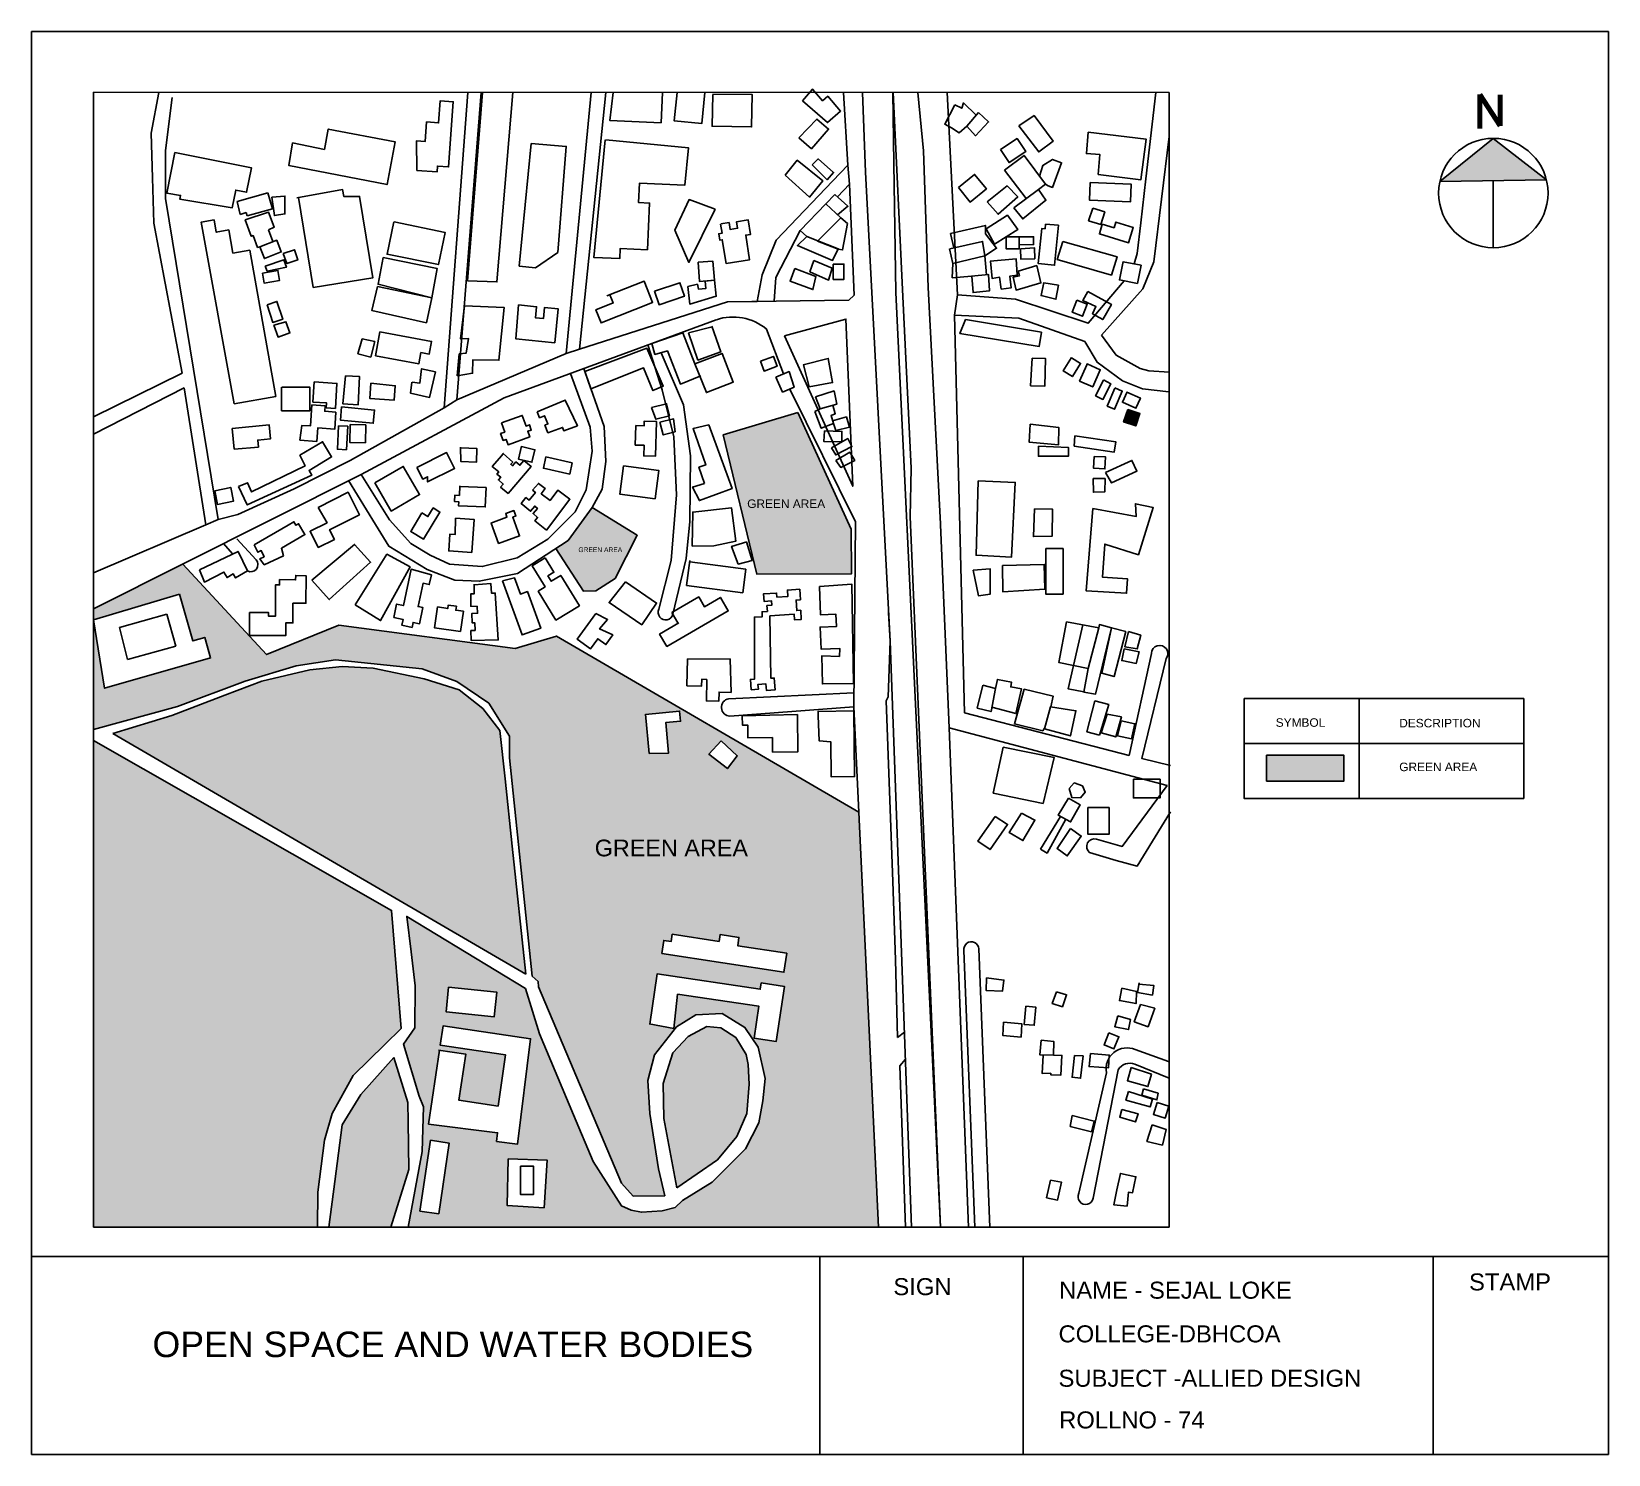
# Model space of a CAD drawing. Header units: millimetres. Extents: x -75360 to 914439, y -5036 to 71141.
# Drawn here: x 553678 to 590719, y -4373 to 29059 of the extents above; entities that cross this region are included whole.
import ezdxf

# ---------------------------------------------------------------- set-up
doc = ezdxf.new("R2010")
doc.units = ezdxf.units.MM
doc.styles.get("Standard").update_dxf_attribs({"font": 'arial.ttf'})

msp = doc.modelspace()

# ---------------------------------------------------------------- hatches: boundary and pattern name
at = {"true_color": 0x000000}
h = msp.add_hatch(color=18, dxfattribs=at)
h.dxf.hatch_style = 1
h.paths.add_polyline_path([(588014, 26549), (586758, 25533), (589260, 25575)])
at = {"true_color": 0x139b48}
h = msp.add_hatch(color=114, dxfattribs=at)
h.dxf.hatch_style = 1
h.paths.add_polyline_path([(564805, 11502), (564676, 12638), (564278, 13151), (563725, 13589), (562904, 13850), (561700, 14101), (560978, 14141), (560216, 14063), (559085, 13799), (558218, 13466), (556972, 12987), (555588, 12563), (565291, 6915), (564968, 9916)], flags=17)
h.paths.add_polyline_path([(562134, 8410), (555135, 12398), (555135, 968), (560396, 968), (560405, 1789), (560560, 3013), (560738, 3640), (561234, 4531), (561979, 5262), (562362, 5638)])
h.paths.add_polyline_path([(573109, 10721), (566005, 14855), (565035, 14566), (560898, 15112), (559200, 14419), (557229, 16547), (555135, 15494), (555135, 15240), (557154, 15837), (557467, 14742), (557748, 14822), (557885, 14341), (555393, 13628), (555135, 15240), (555135, 12661), (557106, 13202), (558696, 13799), (559894, 14155), (560820, 14296), (562854, 14084), (563664, 13789), (564418, 13280), (564902, 12507), (564901, 11991), (565441, 6861), (565579, 6739), (565586, 6617), (567539, 2001), (567813, 1697), (568553, 1704), (568406, 2336), (568200, 3642), (568154, 4413), (568307, 5017), (568828, 5675), (569283, 5956), (569897, 5989), (570433, 5660), (570745, 5196), (570907, 4464), (570854, 3933), (570758, 3421), (570447, 2807), (569669, 2025), (568967, 1593), (568799, 1430), (568487, 1353), (568002, 1319), (567761, 1367), (567536, 1468), (566873, 2510), (566411, 3606), (565609, 5511), (565282, 6572), (562492, 8270), (562593, 7435), (562689, 6636), (562679, 5650), (562415, 5267), (562785, 4043), (562884, 3793), (562855, 2742), (562525, 968), (573575, 968)])
h.paths.add_polyline_path([(568373, 6916), (570796, 6558), (570818, 6705), (571361, 6624), (571170, 5330), (570652, 5407), (570763, 6157), (568852, 6439), (568764, 5635), (568199, 5738)], flags=16)
h.paths.add_polyline_path([(568482, 7398), (568529, 7705), (568702, 7678), (568729, 7850), (569826, 7682), (569851, 7842), (570295, 7774), (570265, 7580), (571418, 7404), (571350, 6958)], flags=16)
h.paths.add_polyline_path([(565400, 5394), (565093, 2920), (564600, 2981), (564626, 3187), (563003, 3388), (563261, 5125), (563877, 5034), (563716, 3949), (564635, 3812), (564813, 5015), (563280, 5243), (563348, 5699)], flags=16)
h.paths.add_polyline_path([(564608, 6488), (564548, 5910), (563421, 6025), (563471, 6608)], flags=16)
h.paths.add_polyline_path([(565789, 2543), (565717, 1424), (564849, 1480), (564872, 2573)], flags=16)
h.paths.add_polyline_path([(565465, 2403), (565465, 1732), (565166, 1732), (565166, 2403)], flags=0)
h.paths.add_polyline_path([(563487, 2944), (563242, 1282), (562800, 1347), (563048, 3010)], flags=16)
h.paths.add_polyline_path([(568189, 12098), (568102, 13017), (568900, 13092), (568923, 12854), (568574, 12821), (568641, 12107)], flags=16)
h.paths.add_polyline_path([(570024, 11742), (569589, 12079), (569873, 12396), (570256, 12043)], flags=16)
h.paths.add_polyline_path([(562521, 3439), (562513, 3896), (562188, 4957), (561412, 4082), (560971, 3369), (560800, 2037), (560663, 968), (562115, 968), (562540, 2325)], flags=17)
h.paths.add_polyline_path([(570478, 3641), (570538, 4328), (570508, 4790), (570461, 5026), (570223, 5422), (569870, 5650), (569540, 5682), (569103, 5448), (568741, 5060), (568518, 4342), (568528, 3521), (568832, 1894), (569788, 2547), (570248, 3095)], flags=17)
h.paths.add_polyline_path([(572932, 17364), (571675, 20108), (569925, 19580), (570718, 16306), (572936, 16317)])
h.paths.add_polyline_path([(567904, 17225), (566845, 17875), (566281, 17098), (565992, 16910), (566641, 15914), (566932, 15922), (567386, 16205)])
h.paths.add_polyline_path([(584506, 12054), (582687, 12054), (582687, 11448), (584506, 11448)])
at = {"true_color": 0x000000}
h = msp.add_hatch(color=18, dxfattribs=at)
h.dxf.hatch_style = 1
h.paths.add_polyline_path([(579712, 20084), (579426, 20177), (579331, 19887), (579617, 19794)])

# ---------------------------------------------------------------- linework, layer by layer
for p, q in [((555135, 27631), (580400, 27624)), ((555135, 968), (555135, 27631)), ((580400, 27624), (580400, 968)), ((572854, 25918), (572892, 25470)), ((558506, 25067), (559228, 25268)), ((559228, 25268), (559334, 24891)), ((558576, 24764), (558506, 25067)), ((559334, 24891), (558740, 24725)), ((558718, 24804), (558576, 24764)), ((558740, 24725), (558718, 24804)), ((575430, 22872), (575358, 22397)), ((569107, 21982), (569666, 22123)), ((566238, 21495), (566551, 21596)), ((557216, 21032), (555135, 20010)), ((557262, 20687), (555135, 19597)), ((563371, 20218), (563665, 20408)), ((572076, 20128), (572206, 20197)), ((557775, 17469), (555135, 16339)), ((557775, 17469), (558060, 17598)), ((555745, 15055), (556854, 15368)), ((556854, 15368), (557065, 14621)), ((555935, 14302), (555745, 15055)), ((557065, 14621), (555935, 14302)), ((584860, 13385), (584860, 11041)), ((582158, 12328), (588728, 12328)), ((580400, 968), (555135, 968)), ((553678, 282), (590719, 282)), ((572198, 282), (572198, -4373)), ((576969, 282), (576969, -4373)), ((586604, 282), (586604, -4373))]:
    msp.add_line(p, q)
at = {"color": 18, "lineweight": 211, "true_color": 0x000000}
for p, q in [((587695, 27581), (587695, 26783)), ((587695, 27581), (588178, 26844)), ((588178, 26844), (588178, 27575))]:
    msp.add_line(p, q, dxfattribs=at)
at = {"color": 18, "true_color": 0x000000}
for p, q in [((586758, 25533), (588014, 26549)), ((588014, 26549), (589260, 25575)), ((586758, 25533), (589260, 25575)), ((588009, 25554), (588014, 23979))]:
    msp.add_line(p, q, dxfattribs=at)
for points in [[(553678, 29059), (590719, 29059), (590719, -4373), (553678, -4373)], [(572509, 23595), (572762, 23595), (572762, 23234), (572509, 23234)], [(577501, 16910), (577908, 16910), (577908, 15843), (577501, 15843)], [(582158, 13385), (588728, 13385), (588728, 11041), (582158, 11041)], [(582687, 12054), (584506, 12054), (584506, 11448), (582687, 11448)], [(579562, 11491), (580186, 11491), (580186, 11053), (579562, 11053)], [(578492, 10824), (578987, 10824), (578987, 10198), (578492, 10198)], [(565166, 2403), (565465, 2403), (565465, 1732), (565166, 1732)]]:
    msp.add_lwpolyline(points, close=True)
for points in [[(557216, 21032), (556552, 24560), (556519, 25625), (556486, 26672), (556669, 27624)], [(556825, 25134), (556823, 25973), (556822, 26261), (556980, 27510)], [(562725, 25794), (563202, 25760), (563212, 25898), (563472, 25879), (563584, 27409), (563278, 27431), (563240, 26913), (562956, 26934), (562923, 26474), (562718, 26489), (562725, 25794)], [(563371, 20218), (563929, 27629)], [(566238, 21495), (563665, 20408), (564237, 27629)], [(564273, 27629), (563918, 23201)], [(563918, 23201), (564610, 23176), (564980, 27628)], [(566238, 21495), (566824, 27628)], [(572875, 22746), (570025, 22712), (566551, 21596), (567170, 27628)], [(567339, 27628), (567263, 26966), (568467, 26917), (568496, 27627)], [(568840, 27627), (568775, 26960), (569422, 26897), (569493, 27627)], [(569678, 27576), (569665, 26834), (570592, 26818), (570605, 27576), (569678, 27591)], [(571167, 24160), (572503, 25553), (572854, 25918), (572749, 27626)], [(571788, 27432), (572020, 27707), (572258, 27432), (572380, 27538), (572682, 27191), (572371, 26921), (571788, 27432)], [(574347, 968), (573845, 14733), (573268, 25758), (573199, 27626)], [(575026, 968), (573977, 22927), (573933, 25956), (573909, 27626)], [(573917, 27626), (574147, 22832), (574340, 18797), (574318, 17659), (575026, 968)], [(574500, 27625), (574633, 26255), (574737, 23044), (575023, 17640)], [(575430, 22872), (575183, 27625)], [(579577, 23599), (579646, 23841), (579731, 24568), (579851, 25598), (580089, 27628)], [(575363, 27333), (575129, 26879), (575288, 26797), (575471, 26680), (575644, 26835)], [(575363, 27333), (575529, 27255), (575569, 27383), (575866, 27097)], [(575920, 27160), (576159, 26934), (575854, 26612), (575644, 26835), (575920, 27160)], [(576872, 26841), (577228, 27086), (577677, 26487), (577337, 26232), (576872, 26841)], [(559804, 26446), (559719, 25912), (562030, 25465), (562223, 26465), (560649, 26769), (560556, 26289), (559804, 26446)], [(571702, 26562), (571998, 26305), (572399, 26766), (572127, 27003), (571702, 26562)], [(578495, 26696), (578455, 26191), (578772, 26166), (578735, 25702), (579732, 25571), (579858, 26534), (578495, 26696)], [(565130, 23548), (565515, 23509), (566038, 23869), (566239, 26360), (565417, 26427), (565130, 23548)], [(567165, 26517), (569107, 26329), (569022, 25449), (567957, 25495), (567937, 25041), (568194, 25030), (568146, 23931), (567504, 23959), (567494, 23725), (566884, 23752), (567153, 26518)], [(576436, 26284), (576829, 26544), (577030, 26240), (576638, 25980), (576436, 26284)], [(580040, 23652), (580400, 26591)], [(557044, 26213), (558844, 25857), (558730, 25283), (558475, 25333), (558392, 24917), (557162, 25117), (557177, 25209), (556856, 25261), (557044, 26213)], [(571384, 25686), (571665, 26034), (572261, 25553), (571952, 25171), (571384, 25686)], [(572011, 25924), (572153, 26068), (572517, 25750), (572365, 25576), (572012, 25925)], [(576533, 25805), (576993, 26148), (577496, 25472), (577330, 25351)], [(577357, 25659), (577434, 25914), (577662, 26056), (577873, 25978), (577657, 25397), (577555, 25435), (577496, 25472)], [(575449, 25392), (575831, 25702), (576106, 25364), (575723, 25053), (575449, 25391)], [(576533, 25805), (577040, 25133)], [(559322, 25165), (559631, 25191), (559631, 24772), (559381, 24735), (559322, 25165)], [(559907, 25152), (560985, 25347), (561015, 25181), (561382, 25187), (561695, 23276), (560295, 23046), (559949, 25160)], [(572544, 25234), (572336, 25007)], [(572544, 25234), (572854, 24953), (572613, 24753)], [(572611, 25173), (572892, 25470), (572998, 22864), (572875, 22746)], [(576126, 25054), (576591, 25432), (576842, 25174), (576381, 24768), (576126, 25054)], [(576750, 24915), (576962, 24655), (577503, 25095), (577330, 25351), (576750, 24915)], [(578544, 25510), (578527, 25098), (579492, 25059), (579509, 25469), (578544, 25510)], [(563371, 20218), (561161, 18984), (559847, 18316), (558526, 17708), (558060, 17598), (556825, 25134)], [(569738, 24888), (569119, 23636), (568792, 24391), (569122, 25112), (569738, 24888)], [(572336, 25007), (572688, 24685), (572148, 24143), (571890, 24243), (571731, 24386), (572336, 25007)], [(578605, 24909), (578886, 24822), (578794, 24526), (578507, 24615), (578605, 24909)], [(558802, 23922), (559416, 20488), (558441, 20314), (557662, 24577), (557965, 24633), (558017, 24345), (558310, 24398), (558410, 23852), (558802, 23922)], [(559038, 24004), (558988, 23985), (558883, 24263), (558838, 24249), (558697, 24631), (559247, 24815), (559380, 24465), (559243, 24400)], [(562192, 24584), (563390, 24341), (563237, 23582), (562031, 23827), (562185, 24585)], [(569871, 24539), (570061, 24569), (570087, 24408), (570263, 24436), (570238, 24588), (570514, 24632), (570569, 24293), (570454, 24275), (570546, 23699), (569993, 23610), (569904, 24168), (569844, 24158), (569820, 24308), (569897, 24321), (569862, 24537)], [(572688, 24685), (572841, 24548), (572729, 23930), (572624, 23949), (572142, 24137), (572688, 24685)], [(576067, 23789), (576346, 23966), (576087, 24306), (576083, 24505), (575265, 24313), (575340, 23975)], [(576105, 24421), (576601, 24742), (576848, 24410), (576298, 24063), (576105, 24421)], [(577804, 24513), (577709, 23568), (577324, 23606), (577407, 24431), (577485, 24424), (577496, 24531), (577804, 24513)], [(578829, 24533), (579108, 24449), (579148, 24581), (579555, 24458), (579446, 24098), (578760, 24305), (578829, 24533)], [(559038, 24004), (559149, 23726), (559545, 23883), (559437, 24155), (559038, 24004)], [(559243, 24400), (559348, 24122)], [(570025, 22712), (570721, 22720), (570838, 23341), (571167, 24160)], [(571121, 22725), (571161, 23278), (571731, 24386)], [(571890, 24243), (572628, 23956), (572492, 23682), (571667, 24034), (571890, 24243)], [(575246, 23954), (576017, 24126), (576067, 23789), (575315, 23610), (575238, 23952)], [(576573, 24237), (576570, 23955), (576876, 23952), (576879, 24239), (576573, 24237)], [(576877, 24046), (577217, 24055), (577214, 24238), (576879, 24239)], [(577900, 24129), (577772, 23700), (579043, 23338), (579177, 23769), (577900, 24129)], [(559591, 23845), (559855, 23931), (559932, 23695), (559673, 23610), (559591, 23845)], [(561936, 23751), (561819, 23122), (563083, 22799), (563204, 23495), (561936, 23751)], [(576067, 23789), (576107, 23343)], [(576194, 23661), (576810, 23717), (576833, 23335), (576654, 23310), (576692, 23039), (576454, 23006), (576415, 23284), (576239, 23259), (576203, 23662)], [(576909, 23955), (576915, 23711), (577243, 23719), (577237, 23975), (576909, 23955)], [(559101, 23385), (559140, 23150), (559504, 23212), (559464, 23446), (559101, 23385)], [(559165, 23545), (559215, 23431), (559666, 23520), (559605, 23698), (559165, 23545)], [(569336, 23643), (569679, 23666), (569721, 23217), (569369, 23184), (569336, 23643)], [(571605, 23489), (571496, 23194), (572032, 22997), (572104, 23303), (571605, 23489)], [(572055, 23680), (572483, 23497), (572400, 23221), (571963, 23415), (572055, 23680)], [(575299, 23273), (575315, 23610)], [(575755, 23312), (576158, 23348), (576176, 22965), (575795, 22925), (575761, 23313)], [(576857, 23431), (577291, 23559), (577387, 23153), (576804, 22984), (576739, 23286), (576882, 23317), (576857, 23431)], [(578809, 21927), (579785, 23016), (580040, 23652)], [(579316, 23653), (579232, 23224), (579655, 23141), (579739, 23567), (579316, 23650)], [(561801, 23070), (561675, 22502), (562954, 22218), (563083, 22799), (561801, 23070)], [(567194, 22847), (568065, 23195), (568265, 22695), (567058, 22213), (566934, 22522), (567340, 22684), (567264, 22875)], [(568309, 22962), (568417, 22640), (569015, 22839), (568909, 23155), (568309, 22962)], [(569093, 23070), (569319, 23123), (569347, 23004), (569516, 23021), (569498, 23194), (569721, 23217), (569760, 22839), (569140, 22657), (569093, 23070)], [(575299, 23273), (575761, 23314)], [(575430, 22872), (576789, 22774), (578501, 22207), (579341, 23203)], [(577457, 23161), (577392, 22854), (577741, 22770), (577797, 23096), (577455, 23154)], [(559209, 22641), (559443, 22717), (559579, 22298), (559345, 22223), (559209, 22641)], [(563846, 22611), (564778, 22576), (564657, 21336), (564044, 21348), (564038, 21029), (563676, 20972), (563726, 21483), (563889, 21503), (563939, 21848), (563753, 21840), (563846, 22611)], [(565113, 22638), (565541, 22594), (565515, 22334), (565700, 22315), (565727, 22579), (566047, 22547), (565966, 21746), (565053, 21839), (565113, 22638)], [(578232, 22746), (578123, 22462), (578367, 22368), (578477, 22654), (578232, 22746)], [(578490, 22950), (578370, 22743), (578679, 22595), (578600, 22430), (578838, 22291), (579045, 22646), (578490, 22950)], [(569756, 22286), (564781, 20456), (561417, 18654), (555135, 15494)], [(559373, 22157), (559470, 21880), (559746, 21977), (559653, 22240), (559373, 22157)], [(571366, 21909), (572809, 22304), (572966, 18376), (571366, 21909)], [(575595, 13052), (575358, 22397), (576870, 22322), (578417, 21773), (578709, 21288), (579301, 20854), (579771, 20661), (580396, 20596)], [(575613, 22291), (577400, 21995), (577344, 21656), (575484, 21964), (575613, 22291)], [(561861, 22002), (561758, 21441), (562777, 21254), (562825, 21515), (563021, 21479), (563076, 21778), (561861, 22001)], [(569256, 21250), (569898, 21498), (570160, 20819), (569530, 20576), (569256, 21250), (568975, 21979), (568250, 21732), (568320, 21472), (568613, 21555), (568921, 20776), (569401, 20968)], [(569661, 22136), (569866, 21530), (569332, 21341), (569107, 21982)], [(578809, 21927), (579157, 21453), (579721, 21145), (579922, 21084), (580400, 21055)], [(561445, 21836), (561738, 21774), (561644, 21412), (561345, 21490), (561445, 21836)], [(566673, 21073), (568127, 21616), (568517, 20730), (568275, 20622), (568051, 21158), (566817, 20668), (566673, 21073)], [(561126, 18508), (561759, 17476), (562072, 16966), (562970, 16422), (563621, 16165), (564194, 16145), (565093, 16325), (566281, 17098), (566845, 17875), (567078, 18307), (567165, 18955), (567131, 19781), (566648, 21143)], [(562617, 20820), (562799, 20799), (562838, 21136), (563163, 21063), (563028, 20461), (562582, 20562), (562612, 20821)], [(570800, 21313), (571104, 21426), (571190, 21194), (570886, 21081), (570800, 21313)], [(571806, 21230), (572394, 21377), (572495, 20812), (571943, 20713), (571814, 21232)], [(577182, 21388), (577499, 21376), (577476, 20724), (577146, 20736), (577182, 21388)], [(578105, 21397), (577913, 21084), (578128, 20952), (578320, 21262), (578104, 21395)], [(578465, 21228), (578297, 20846), (578605, 20711), (578782, 21113), (578471, 21249), (578465, 21228)], [(560284, 20352), (560607, 20332), (560600, 20217), (560815, 20204), (560852, 20792), (560318, 20825), (560284, 20352)], [(561052, 20971), (561385, 20952), (561348, 20288), (560990, 20308), (561052, 20971)], [(566336, 21028), (566802, 19762), (566850, 19196), (566704, 18288), (566447, 17775), (565807, 17136), (565085, 16690), (564266, 16487), (563496, 16545), (563045, 16758), (562584, 17029), (562083, 17587), (561417, 18654)], [(561649, 20797), (561622, 20441), (562196, 20398), (562221, 20736), (561649, 20797)], [(571163, 20935), (571473, 21070), (571590, 20702), (571319, 20588), (571163, 20935)], [(578856, 20871), (578670, 20501), (578842, 20415), (579029, 20785), (578857, 20872)], [(557775, 17469), (557262, 20687)], [(559557, 20704), (560215, 20701), (560212, 20147), (559550, 20150), (559553, 20704)], [(565556, 20125), (566214, 20398), (566502, 19796), (566179, 19679), (566151, 19757), (565807, 19631), (565736, 19810), (565808, 19839), (565730, 20033), (565610, 19984), (565552, 20123)], [(572991, 13192), (573030, 17542), (571486, 20658)], [(572089, 20479), (572528, 20616), (572592, 20305), (572206, 20197), (572089, 20479)], [(579122, 20683), (578944, 20258), (579119, 20184), (579299, 20613), (579124, 20686)], [(579410, 20592), (579303, 20349), (579620, 20209), (579726, 20447), (579408, 20587)], [(560827, 20119), (560567, 20136), (560575, 20264), (560262, 20285), (560228, 19792), (560029, 19806), (559982, 19461)], [(559982, 19461), (560377, 19430), (560402, 19745), (560800, 19714), (560827, 20119)], [(560957, 20238), (561734, 20164), (561704, 19854), (560938, 19927), (560957, 20238)], [(564719, 19864), (565204, 20041), (565294, 19791), (565371, 19819), (565415, 19697), (565335, 19667), (565382, 19536), (564870, 19350), (564824, 19476), (564756, 19451), (564697, 19614), (564794, 19649), (564719, 19864)], [(568244, 20226), (568595, 20315), (568667, 20031), (568343, 19948), (568244, 20226)], [(571675, 20108), (569925, 19580), (570718, 16306), (572936, 16317), (572932, 17364), (571675, 20108)], [(572076, 20128), (572228, 19738), (572512, 19849), (572460, 20037), (572556, 20079), (572500, 20279)], [(572512, 19849), (572568, 19689), (572893, 19766), (572820, 20004), (572495, 19912)], [(579426, 20177), (579331, 19887), (579617, 19794), (579712, 20084), (579426, 20177)], [(558393, 19731), (559258, 19822), (559292, 19493), (558990, 19461), (559008, 19295), (558438, 19250), (558388, 19730)], [(560888, 19797), (561105, 19786), (561076, 19233), (560861, 19244), (560888, 19797)], [(561162, 19823), (561528, 19815), (561519, 19397), (561151, 19406), (561160, 19823)], [(567875, 19800), (568065, 19794), (568068, 19903), (568358, 19894), (568333, 19079), (568059, 19088), (568066, 19337), (567859, 19344), (567874, 19800)], [(568437, 19879), (568517, 19582), (568796, 19657), (568761, 19959), (568437, 19879)], [(569483, 18440), (569206, 18356), (569367, 18038), (570135, 18319), (569586, 19817), (569218, 19730), (569516, 18878), (569353, 18823), (569483, 18440)], [(572301, 19675), (572291, 19423), (572714, 19421), (572715, 19662), (572301, 19675)], [(577132, 19837), (577109, 19415), (577802, 19349), (577811, 19754), (577132, 19837)], [(558539, 18369), (558754, 18459), (558845, 18244), (560102, 18855), (559981, 19103), (560513, 19421), (560726, 19064), (560197, 18748), (560260, 18634), (558746, 17937), (558539, 18369)], [(563760, 19277), (564140, 19261), (564127, 18939), (563764, 18954), (563756, 19296)], [(565185, 19317), (565114, 19012), (565432, 18938), (565500, 19233), (565183, 19306)], [(572468, 19277), (572568, 19112), (572948, 19306), (572852, 19495), (572468, 19277)], [(577328, 19314), (577328, 19079), (578035, 19079), (578035, 19289), (577328, 19314)], [(578181, 19559), (578170, 19320), (579110, 19180), (579146, 19421), (578181, 19559)], [(562732, 18817), (562868, 18545), (562979, 18600), (562980, 18477), (563614, 18793), (563428, 19165), (562732, 18817)], [(564722, 19100), (564501, 18842), (564653, 18713), (564609, 18661), (564698, 18585), (564646, 18523), (564758, 18428), (564696, 18355), (564871, 18207), (565411, 18840), (565245, 18981), (565148, 18869), (565056, 18948), (564977, 18856), (564933, 18892), (564981, 18945), (564757, 19146), (564722, 19100)], [(565758, 19064), (565700, 18797), (566320, 18661), (566375, 18923), (565758, 19064)], [(572571, 18979), (572897, 19175), (573014, 18982), (572687, 18816), (572571, 18979)], [(578642, 19072), (578624, 18799), (578889, 18782), (578907, 19063), (578642, 19072)], [(578904, 18696), (579046, 18453), (579642, 18730), (579524, 18984), (578904, 18696)], [(561743, 18454), (562410, 18842), (562794, 18180), (562127, 17792), (561743, 18454)], [(567585, 18852), (568409, 18746), (568323, 18080), (567498, 18187), (567583, 18852)], [(578614, 18561), (578896, 18556), (578890, 18246), (578619, 18234), (578614, 18561)], [(557987, 18270), (558359, 18347), (558425, 18027), (558044, 17948), (557987, 18270)], [(560408, 17880), (561112, 18233), (561378, 17704), (560680, 17354), (560793, 17128), (560414, 16937), (560222, 17320), (560619, 17519), (560408, 17880)], [(563736, 18383), (563727, 18162), (563622, 18166), (563616, 18015), (563714, 18011), (563710, 17914), (564337, 17888), (564356, 18346), (563735, 18372)], [(565445, 18287), (565514, 18231), (565364, 18048), (565289, 18110), (565177, 17973), (565401, 17790), (565497, 17908), (565560, 17856), (565459, 17733), (565566, 17645), (565501, 17566), (565772, 17345), (566324, 18071), (566044, 18285), (565858, 18041), (565650, 18199), (565743, 18321), (565584, 18443), (565445, 18287)], [(575912, 18506), (576783, 18465), (576700, 16713), (575866, 16753), (575912, 18506)], [(562847, 17748), (562988, 17662), (563112, 17866), (563270, 17770), (562881, 17129), (562585, 17309), (562847, 17748)], [(564465, 17507), (564846, 17649), (564815, 17732), (565010, 17805), (565057, 17679), (564981, 17649), (565140, 17210), (564649, 17031), (564473, 17510)], [(566845, 17875), (567904, 17225), (567386, 16205), (566932, 15922), (566641, 15914), (565992, 16910)], [(569199, 16964), (569704, 16976), (570225, 17087), (570118, 17872), (569210, 17769), (569199, 16964)], [(577236, 17844), (577659, 17839), (577652, 17205), (577211, 17191), (577236, 17844)], [(578606, 17851), (579626, 17667), (579607, 17964), (580028, 17875), (579678, 16766), (578885, 17016), (578837, 16237), (579420, 16202), (579399, 15860), (578454, 15918), (578606, 17851)], [(558909, 17001), (558991, 16826), (559074, 16865), (559142, 16720), (559042, 16673), (559143, 16533), (559594, 16740), (559548, 16918), (560099, 17238), (559949, 17495), (559888, 17460), (559841, 17540), (559705, 17461), (558909, 17001)], [(563638, 17627), (564072, 17597), (564018, 16820), (563478, 16857), (563506, 17250), (563632, 17242), (563638, 17627)], [(575022, 17659), (575235, 12702)], [(570476, 17070), (570121, 16962), (570280, 16546), (570604, 16634), (570472, 17069)], [(557623, 16413), (558528, 16846), (558749, 16386), (558469, 16221), (558414, 16314), (558271, 16230), (558197, 16357), (557740, 16123), (557623, 16413)], [(558400, 16785), (558186, 17029)], [(560260, 16169), (560671, 15714), (561643, 16590), (561265, 17008), (560260, 16169)], [(561279, 15593), (561876, 15218), (562568, 16482), (562025, 16779), (561279, 15593)], [(565741, 16692), (565948, 16356), (565808, 16270), (565885, 16144), (566110, 16282), (566548, 15569), (565996, 15231), (565580, 15910), (565742, 16010), (565439, 16504), (565743, 16690)], [(557229, 16547), (559200, 14419), (560898, 15112), (565035, 14566), (566005, 14855), (573109, 10721)], [(563069, 16292), (563021, 16064), (562875, 16095), (562759, 15550), (562871, 15526), (562791, 15144), (562642, 15176), (562618, 15060), (562379, 15111), (562407, 15248), (562189, 15294), (562254, 15605), (562412, 15571), (562593, 16425), (563069, 16292)], [(569142, 16632), (569065, 16045), (570384, 15873), (570456, 16426), (569137, 16598)], [(575795, 16400), (576193, 16437), (576199, 15842), (575922, 15797), (575795, 16400)], [(576487, 16516), (577465, 16540), (577479, 15960), (576493, 15894), (576487, 16516)], [(559503, 16186), (559880, 16175), (559884, 16280), (560126, 16272), (560122, 15627), (559816, 15628), (559816, 15164), (559650, 15164), (559650, 14865), (558800, 14865), (558800, 15406), (559246, 15406), (559246, 15321), (559407, 15321), (559407, 16056), (559505, 16056), (559503, 16186)], [(564071, 16076), (564071, 15847), (563995, 15847), (563995, 15557), (564146, 15551), (564154, 15393), (564023, 15386), (564028, 15164), (564092, 15165), (564096, 14988), (564000, 14986), (564005, 14749), (564642, 14764), (564569, 15866), (564485, 15860), (564470, 16090), (564071, 16063)], [(564738, 16152), (565201, 14881), (565638, 15040), (565324, 15902), (565162, 15843), (565023, 16223), (564738, 16152)], [(567628, 16128), (567244, 15643), (568012, 15121), (568358, 15629), (567628, 16128)], [(571017, 15331), (571592, 15370), (571601, 15235), (571759, 15246), (571745, 15462), (571654, 15456), (571637, 15701), (571740, 15708), (571723, 15956), (571434, 15937), (571444, 15787), (571187, 15770), (571180, 15867), (570871, 15847), (570885, 15671), (571057, 15685), (571065, 15580), (570953, 15571), (570964, 15436), (570839, 15426), (570842, 15309), (570658, 15300), (570661, 13843), (570564, 13836), (570582, 13594), (570750, 13606), (570741, 13719), (570928, 13733), (570939, 13577), (571144, 13592), (571124, 13869), (571045, 13864), (571017, 15331)], [(572183, 16022), (572208, 15355), (572574, 15368), (572585, 15080), (572202, 15065), (572226, 14546), (572662, 14566), (572653, 14378), (572245, 14393), (572256, 13731), (572987, 13743), (572948, 16071), (572183, 16022)], [(557154, 15837), (557467, 14742), (557748, 14822), (557885, 14341), (555393, 13628), (555135, 15240), (557154, 15837)], [(563211, 15541), (563140, 15052), (563753, 14963), (563822, 15437), (563644, 15463), (563658, 15557), (563467, 15585), (563455, 15500), (563211, 15541)], [(568885, 15165), (568432, 14904), (568601, 14613), (570044, 15445), (569861, 15762), (569484, 15545), (569352, 15774), (568718, 15408)], [(566935, 15387), (566498, 14780), (566808, 14557), (566979, 14794), (567169, 14657), (567332, 14884), (567020, 15025), (567207, 15243), (566935, 15387)], [(568718, 15408), (568864, 15154)], [(573797, 13430), (573845, 14733), (573810, 15398)], [(577991, 15190), (578750, 15046), (578498, 14094), (577809, 14232), (577991, 15190)], [(578376, 15117), (578154, 14163)], [(578498, 14094), (578394, 13538), (578670, 13492), (579048, 15050), (578762, 15125), (578750, 15046)], [(579048, 15050), (579382, 14963), (579105, 13905), (578816, 13980), (579048, 15050)], [(579443, 14960), (579357, 14605), (579649, 14555), (579733, 14876), (579443, 14960)], [(575595, 13052), (579458, 12050), (579984, 14449)], [(579342, 14555), (579699, 14483), (579626, 14213), (579286, 14278), (579342, 14555)], [(555135, 12661), (557106, 13202), (558696, 13799), (559894, 14155), (560820, 14296), (562854, 14084), (563664, 13789), (564418, 13280), (564902, 12507), (564901, 11991), (565441, 6861), (565579, 6739), (565586, 6617), (567539, 2001), (567813, 1697), (568553, 1704), (568406, 2336), (568200, 3642), (568154, 4413), (568307, 5017), (568828, 5675), (569283, 5956), (569897, 5989), (570433, 5660), (570745, 5196), (570907, 4464), (570854, 3933), (570758, 3421), (570447, 2807), (569669, 2025), (568967, 1593), (568799, 1430), (568487, 1353), (568002, 1319), (567761, 1367), (567536, 1468), (566873, 2510), (566411, 3606), (565609, 5511), (565282, 6572), (562492, 8270), (562593, 7435), (562689, 6636), (562679, 5650), (562415, 5267), (562785, 4043), (562884, 3793), (562855, 2742), (562525, 968)], [(555588, 12563), (556972, 12987), (558218, 13466), (559085, 13799), (560216, 14063), (560978, 14141), (561700, 14101), (562904, 13850), (563725, 13589), (564278, 13151), (564676, 12638), (564805, 11502), (564968, 9916), (565291, 6915)], [(569083, 14318), (569071, 13688), (569416, 13682), (569419, 13840), (569538, 13837)], [(569538, 13837), (569529, 13333), (569823, 13327), (569827, 13539), (570111, 13533), (570090, 14316), (569083, 14318)], [(578153, 14162), (578024, 13619), (578396, 13549)], [(580331, 14328), (579758, 11976), (580428, 11813)], [(576323, 13620), (576366, 13836), (576700, 13770), (576679, 13662), (576932, 13612), (576799, 13035), (576237, 13187)], [(574019, 5423), (573973, 7251), (573906, 9088), (573755, 13337), (573797, 13430)], [(576027, 13698), (575891, 13165), (576216, 13082), (576323, 13620), (576027, 13698)], [(576991, 13609), (576764, 12791), (577431, 12632), (577472, 12694)], [(576991, 13609), (577679, 13442), (577619, 13193)], [(568098, 13016), (568900, 13092), (568923, 12854), (568574, 12821), (568641, 12107), (568189, 12098), (568102, 13017)], [(570372, 12979), (570376, 12763), (570501, 12765), (570506, 12461), (571080, 12471), (571086, 12128), (571681, 12139), (571666, 13009), (570372, 12979)], [(572159, 12980), (572180, 12391), (572450, 12372), (572462, 11545), (573012, 11553), (572990, 13097), (572155, 13085), (572159, 12980)], [(573575, 968), (572991, 13192)], [(577610, 13195), (577468, 12677), (578079, 12509), (578211, 13101), (577610, 13195)], [(578762, 12528), (578467, 12606), (578656, 13330), (578979, 13246), (578762, 12528)], [(578941, 13023), (579277, 12956), (579145, 12486), (578803, 12582), (578941, 13023)], [(575235, 12702), (575687, 968)], [(575235, 12702), (580354, 11341)], [(579273, 12867), (579597, 12796), (579519, 12442), (579186, 12515), (579273, 12867)], [(560396, 968), (560405, 1789), (560560, 3013), (560738, 3640), (561234, 4531), (561979, 5262), (562362, 5638), (562134, 8410), (555135, 12398)], [(555588, 12563), (565291, 6915)], [(569873, 12396), (569589, 12079), (570024, 11742), (570256, 12043), (569873, 12396)], [(576497, 12247), (576269, 11168), (577439, 10922), (577701, 12001), (576497, 12247)], [(578049, 11271), (578168, 11404), (578361, 11337), (578429, 11191), (578315, 11057), (578112, 11066), (578049, 11271)], [(578032, 11047), (578308, 10894), (578083, 10488), (577795, 10647), (578032, 11047)], [(576311, 10620), (576606, 10432), (576194, 9837), (575903, 10038), (576311, 10620)], [(576935, 10697), (577246, 10532), (576964, 10052), (576641, 10242), (576935, 10697)], [(577381, 9849), (577845, 10620)], [(577381, 9849), (577533, 9757), (577971, 10550)], [(578081, 10338), (578336, 10156), (578006, 9692), (577766, 9863), (578081, 10338)], [(568482, 7398), (571350, 6958), (571418, 7404), (570265, 7580), (570295, 7774), (569851, 7842), (569826, 7682), (568729, 7850), (568702, 7678), (568529, 7705), (568482, 7398)], [(575929, 7506), (576184, 968)], [(568182, 5741), (568764, 5635), (568852, 6439), (570763, 6157), (570652, 5407), (571170, 5330), (571361, 6624), (570818, 6705), (570796, 6558), (568373, 6916), (568199, 5738)], [(576109, 6825), (576098, 6530), (576488, 6516), (576520, 6773), (576109, 6825)], [(579695, 6709), (579657, 6478), (580006, 6420), (580043, 6643), (579690, 6680)], [(563471, 6608), (563421, 6025), (564548, 5910), (564608, 6488), (563471, 6608)], [(577752, 6499), (577652, 6220), (577892, 6147), (577991, 6430), (577752, 6499)], [(579288, 6586), (579233, 6293), (579621, 6221), (579636, 6508), (579288, 6586)], [(577033, 6157), (576997, 5729), (577230, 5710), (577266, 6138), (577033, 6157)], [(579197, 5934), (579123, 5678), (579447, 5611), (579495, 5843), (579196, 5930)], [(579729, 6201), (579579, 5794), (579903, 5676), (580063, 6110), (579729, 6201)], [(563240, 5128), (563877, 5034), (563716, 3949), (564635, 3812), (564813, 5015), (563280, 5243), (563348, 5699), (565400, 5394), (565093, 2920), (564600, 2981), (564626, 3187), (563003, 3388), (563261, 5125)], [(568832, 1894), (568528, 3521), (568518, 4342), (568741, 5060), (569103, 5448), (569540, 5682), (569870, 5650), (570223, 5422), (570461, 5026), (570508, 4790), (570538, 4328), (570478, 3641), (570248, 3095), (569788, 2547), (568832, 1894)], [(576511, 5786), (576495, 5470), (576923, 5433), (576938, 5747), (576511, 5786)], [(574019, 5423), (574180, 5553)], [(577393, 5358), (577363, 5013), (577683, 5006), (577690, 5333), (577393, 5359)], [(578983, 5530), (578871, 5251), (579104, 5157), (579218, 5442), (578983, 5530)], [(562188, 4957), (561412, 4082), (560971, 3369), (560800, 2037), (560663, 968)], [(562188, 4957), (562513, 3896), (562521, 3439), (562540, 2325), (562115, 968)], [(574074, 4756), (574203, 4913)], [(577439, 5011), (577417, 4575), (577617, 4582), (577618, 4550), (577854, 4536), (577881, 5003), (577683, 5007)], [(578180, 5003), (578120, 4491), (578318, 4468), (578379, 4990), (578180, 5003)], [(578552, 5051), (578518, 4740), (578976, 4715), (578992, 5012), (578552, 5051)], [(574074, 4756), (574208, 968)], [(579508, 4716), (579421, 4406), (579902, 4272), (579984, 4566), (579508, 4716)], [(579442, 4152), (579386, 3951), (579955, 3792), (580006, 3975), (579442, 4152)], [(579794, 4218), (579757, 4068), (580112, 3957), (580140, 4112), (579794, 4218)], [(579292, 3731), (579239, 3551), (579611, 3440), (579669, 3632), (579292, 3731)], [(580118, 3893), (580032, 3615), (580307, 3529), (580394, 3808), (580118, 3893)], [(578123, 3593), (578077, 3336), (578577, 3208), (578642, 3461), (578123, 3593)], [(580003, 3370), (579876, 2982), (580243, 2896), (580329, 3263), (580003, 3370)], [(563050, 3009), (563487, 2944), (563242, 1282), (562800, 1347), (563048, 3010)], [(564872, 2573), (565789, 2543), (565717, 1424), (564849, 1480), (564872, 2573)], [(579171, 1844), (579102, 1491), (579411, 1461), (579442, 1787), (579539, 1777), (579618, 2152), (579256, 2230), (579171, 1844)], [(577611, 2075), (577519, 1659), (577779, 1602), (577872, 2022), (577611, 2075)]]:
    msp.add_lwpolyline(points)
for points in [[(571343, 21014), (570940, 22069, 0.257785), (569764, 22289, 1.046902)], [(568467, 21513), (568995, 20285), (569159, 19092), (569140, 17546), (569053, 16680), (568741, 15368, -1.121354), (568416, 15486), (568705, 16632), (568830, 18174), (568765, 19537), (568493, 20641), (568154, 21697)], [(558502, 17142), (558953, 16648, -0.844105), (558749, 16386)], [(579984, 14449, -1.357059), (580331, 14328, 1.597727)], [(572995, 13524), (570054, 13381, 0.910234), (570081, 12975), (572991, 13192)], [(580354, 11341), (579298, 9912), (578692, 10083, 0.804471), (578526, 9771), (579158, 9579), (579652, 9453), (580428, 10725)], [(575837, 968), (575579, 7471, -1.0475), (575929, 7506, -0.571225)], [(580401, 4465), (579591, 4796, 0.375622), (579204, 4664), (578617, 1647, -1.147601), (578279, 1763, -0.607742)], [(580384, 4863), (579605, 5139, 0.606709), (578929, 4594), (578279, 1763)]]:
    msp.add_lwpolyline(points, format="xyb")
msp.add_circle((588014, 25264), 1285, dxfattribs=at)

# ---------------------------------------------------------------- texts
msp.add_text('GREEN AREA', height=393).set_placement((566907, 9680))
at = {"attachment_point": 1}
for s, insert, char_height in [('GREEN AREA', (570488, 18065), 200), ('GREEN AREA', (566524, 16940), 112.3), ('SYMBOL', (582903, 12924), 200), ('DESCRIPTION', (585804, 12910), 200), ('GREEN AREA', (585804, 11882), 200), ('SIGN', (573922, -230), 400), ('NAME - SEJAL LOKE', (577816, -313), 400), ('STAMP', (587444, -119), 400), ('OPEN SPACE AND WATER BODIES', (556519, -1485), 600), ('COLLEGE-DBHCOA', (577801, -1339), 400), ('SUBJECT -ALLIED DESIGN', (577801, -2382), 400), ('ROLLNO - 74', (577816, -3361), 400)]:
    msp.add_mtext(s, dxfattribs=dict(at, insert=insert, char_height=char_height))

doc.saveas('drawing.dxf')
